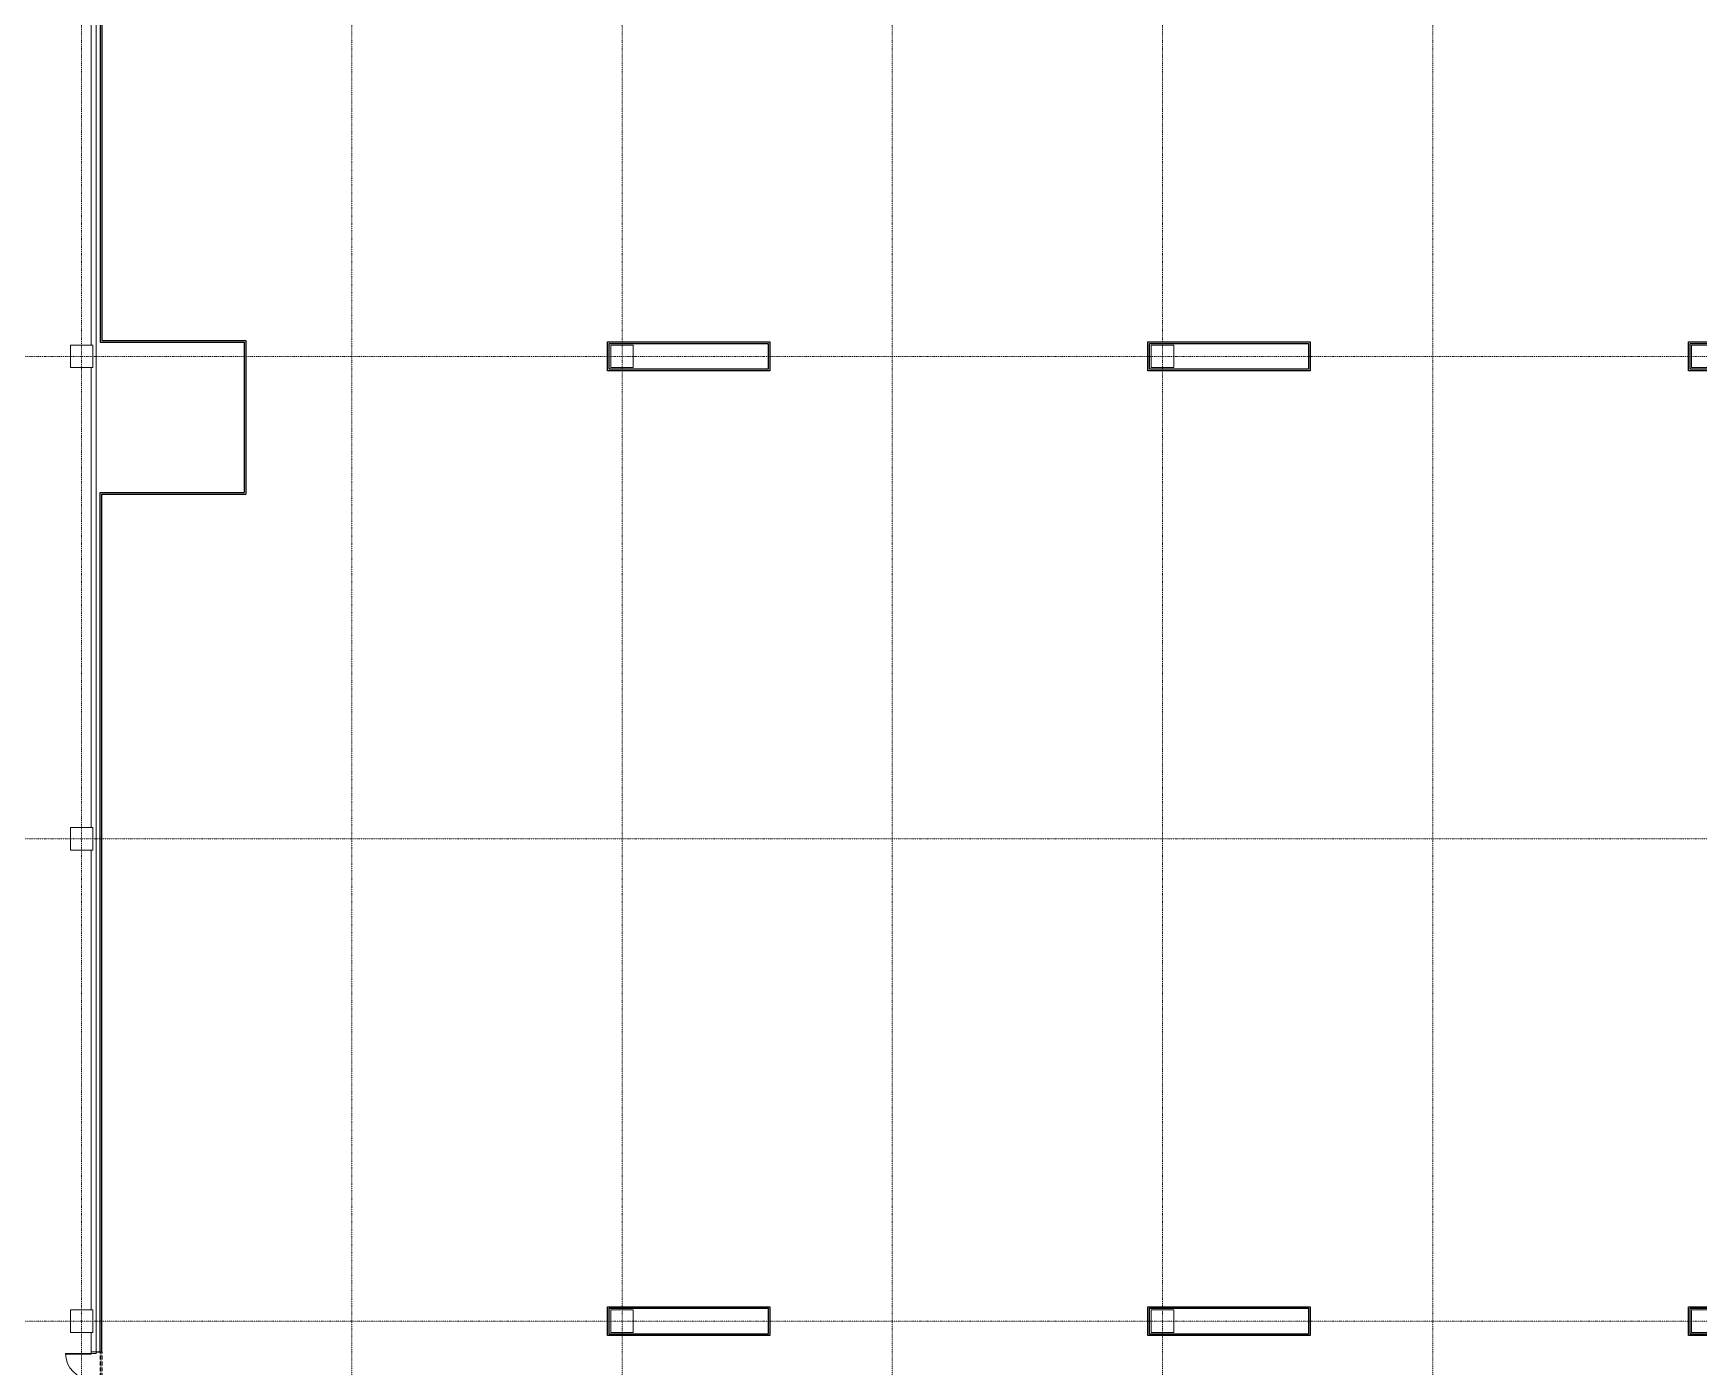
# Model space of a CAD drawing. Extents: x -32000 to 290600, y -95957 to 131250.
# Drawn here: x 16497 to 68270, y 28585 to 70047 of the extents above; entities that cross this region are included whole.
import ezdxf

# ---------------------------------------------------------------- set-up
doc = ezdxf.new("R2010")
doc.units = 0
doc.header["$LTSCALE"] = 5
doc.linetypes.add('H12PL3$0$JJP_三點線', pattern=[0.9, 0.3, -0.15, 0, -0.15, 0, -0.15, 0, -0.15])
doc.linetypes.add('XFDP30-200K$0$HIDDEN2', pattern=[0.1875, 0.125, -0.0625])
for name, color, linetype in [('H12PL3$0$A-WALL-IN', 252, 'Continuous'), ('H12PL3$0$Door', 252, 'Continuous'), ('H12PL3$0$S-COL', 252, 'Continuous'), ('H12PL3$0$S-GRID', 252, 'Continuous'), ('XFDP30-200K$0$A-W-P1S (200K)', 15, 'Continuous')]:
    doc.layers.add(name, color=color, linetype=linetype)

# ---------------------------------------------------------------- blocks, each defined once
blk = doc.blocks.new('XFDP30-200K')
at = {"layer": 'XFDP30-200K$0$A-W-P1S (200K)'}
for p, q in [((18575, 85400), (18575, 60440)), ((18625, 85350), (18625, 60490)), ((18575, 60440), (23050, 60440)), ((18625, 60490), (23100, 60490)), ((23050, 60440), (23050, 55765)), ((23100, 60490), (23100, 55715)), ((18575, 55765), (23050, 55765)), ((18575, 29050), (18575, 55765)), ((18625, 55715), (23100, 55715)), ((18625, 29050), (18625, 55715)), ((18450, 29050), (18625, 29050))]:
    blk.add_line(p, q, dxfattribs=at)
at = {"layer": 'XFDP30-200K$0$A-W-P1S (200K)', "linetype": 'XFDP30-200K$0$HIDDEN2'}
for p, q in [((18575, 29050), (18575, 28150)), ((18625, 29050), (18625, 28150))]:
    blk.add_line(p, q, dxfattribs=at)
at = {"layer": 'XFDP30-200K$0$A-W-P1S (200K)'}
for points in [[(34350, 60450), (39394, 60450), (39394, 59550), (34350, 59550)], [(34400, 60400), (39344, 60400), (39344, 59600), (34400, 59600)], [(51150, 60450), (56194, 60450), (56194, 59550), (51150, 59550)], [(51200, 60400), (56144, 60400), (56144, 59600), (51200, 59600)], [(67950, 60450), (72994, 60450), (72994, 59550), (67950, 59550)], [(68000, 60400), (72944, 60400), (72944, 59600), (68000, 59600)], [(34350, 30450), (39394, 30450), (39394, 29550), (34350, 29550)], [(34400, 30400), (39344, 30400), (39344, 29600), (34400, 29600)], [(51150, 30450), (56194, 30450), (56194, 29550), (51150, 29550)], [(51200, 30400), (56144, 30400), (56144, 29600), (51200, 29600)], [(67950, 30450), (72994, 30450), (72994, 29550), (67950, 29550)], [(68000, 30400), (72944, 30400), (72944, 29600), (68000, 29600)]]:
    blk.add_lwpolyline(points, close=True, dxfattribs=at)
blk = doc.blocks.new('H12PL3')
at = {"layer": 'H12PL3$0$A-WALL-IN', "lineweight": 0}
blk.add_line((18300, 29050), (18450, 29050), dxfattribs=at)
at = {"layer": 'H12PL3$0$A-WALL-IN', "lineweight": 0, "flags": 128}
for points in [[(18450, 29050), (18450, 85450)], [(18300, 74500), (18300, 60350)], [(18300, 59650), (18300, 45350)], [(18300, 44650), (18300, 30350)], [(18300, 29650), (18300, 29050)]]:
    blk.add_lwpolyline(points, dxfattribs=at)
at = {"layer": 'H12PL3$0$Door', "lineweight": 0}
for p, q in [((18300, 29000), (17500, 29000)), ((17500, 29000), (17500, 28970)), ((18300, 29000), (18300, 29050)), ((18300, 29050), (18450, 29050)), ((18300, 28970), (18300, 29000)), ((18450, 29000), (18300, 29000)), ((18450, 29050), (18450, 29000)), ((17500, 28970), (18300, 28970))]:
    blk.add_line(p, q, dxfattribs=at)
blk.add_arc((18300, 29000), 800, 180, 270, dxfattribs=at)
at = {"layer": 'H12PL3$0$S-COL', "lineweight": 0, "flags": 128}
for points in [[(17650, 59650), (18350, 59650), (18350, 60350), (17650, 60350)], [(34450, 59650), (35150, 59650), (35150, 60350), (34450, 60350)], [(51250, 59650), (51950, 59650), (51950, 60350), (51250, 60350)], [(68050, 59650), (68750, 59650), (68750, 60350), (68050, 60350)], [(17650, 44650), (18350, 44650), (18350, 45350), (17650, 45350)], [(17650, 29650), (18350, 29650), (18350, 30350), (17650, 30350)], [(34450, 29650), (35150, 29650), (35150, 30350), (34450, 30350)], [(51250, 29650), (51950, 29650), (51950, 30350), (51250, 30350)], [(68050, 29650), (68750, 29650), (68750, 30350), (68050, 30350)]]:
    blk.add_lwpolyline(points, close=True, dxfattribs=at)
at = {"layer": 'H12PL3$0$S-GRID', "linetype": 'H12PL3$0$JJP_三點線', "lineweight": 0}
for p, q in [((18000, 128250), (18000, -28000)), ((26400, 128250), (26400, -28000)), ((34800, 128250), (34800, -28000)), ((43200, 128250), (43200, -28000)), ((51600, 128250), (51600, -28000)), ((60000, 128250), (60000, -28000)), ((-29000, 60000), (289600, 60000)), ((-29000, 45000), (289600, 45000)), ((-29000, 30000), (289600, 30000))]:
    blk.add_line(p, q, dxfattribs=at)
blk.add_blockref('XFDP30-200K', (0, 0))

msp = doc.modelspace()

# ---------------------------------------------------------------- block references
msp.add_blockref('H12PL3', (0, 0))

doc.saveas('drawing.dxf')
